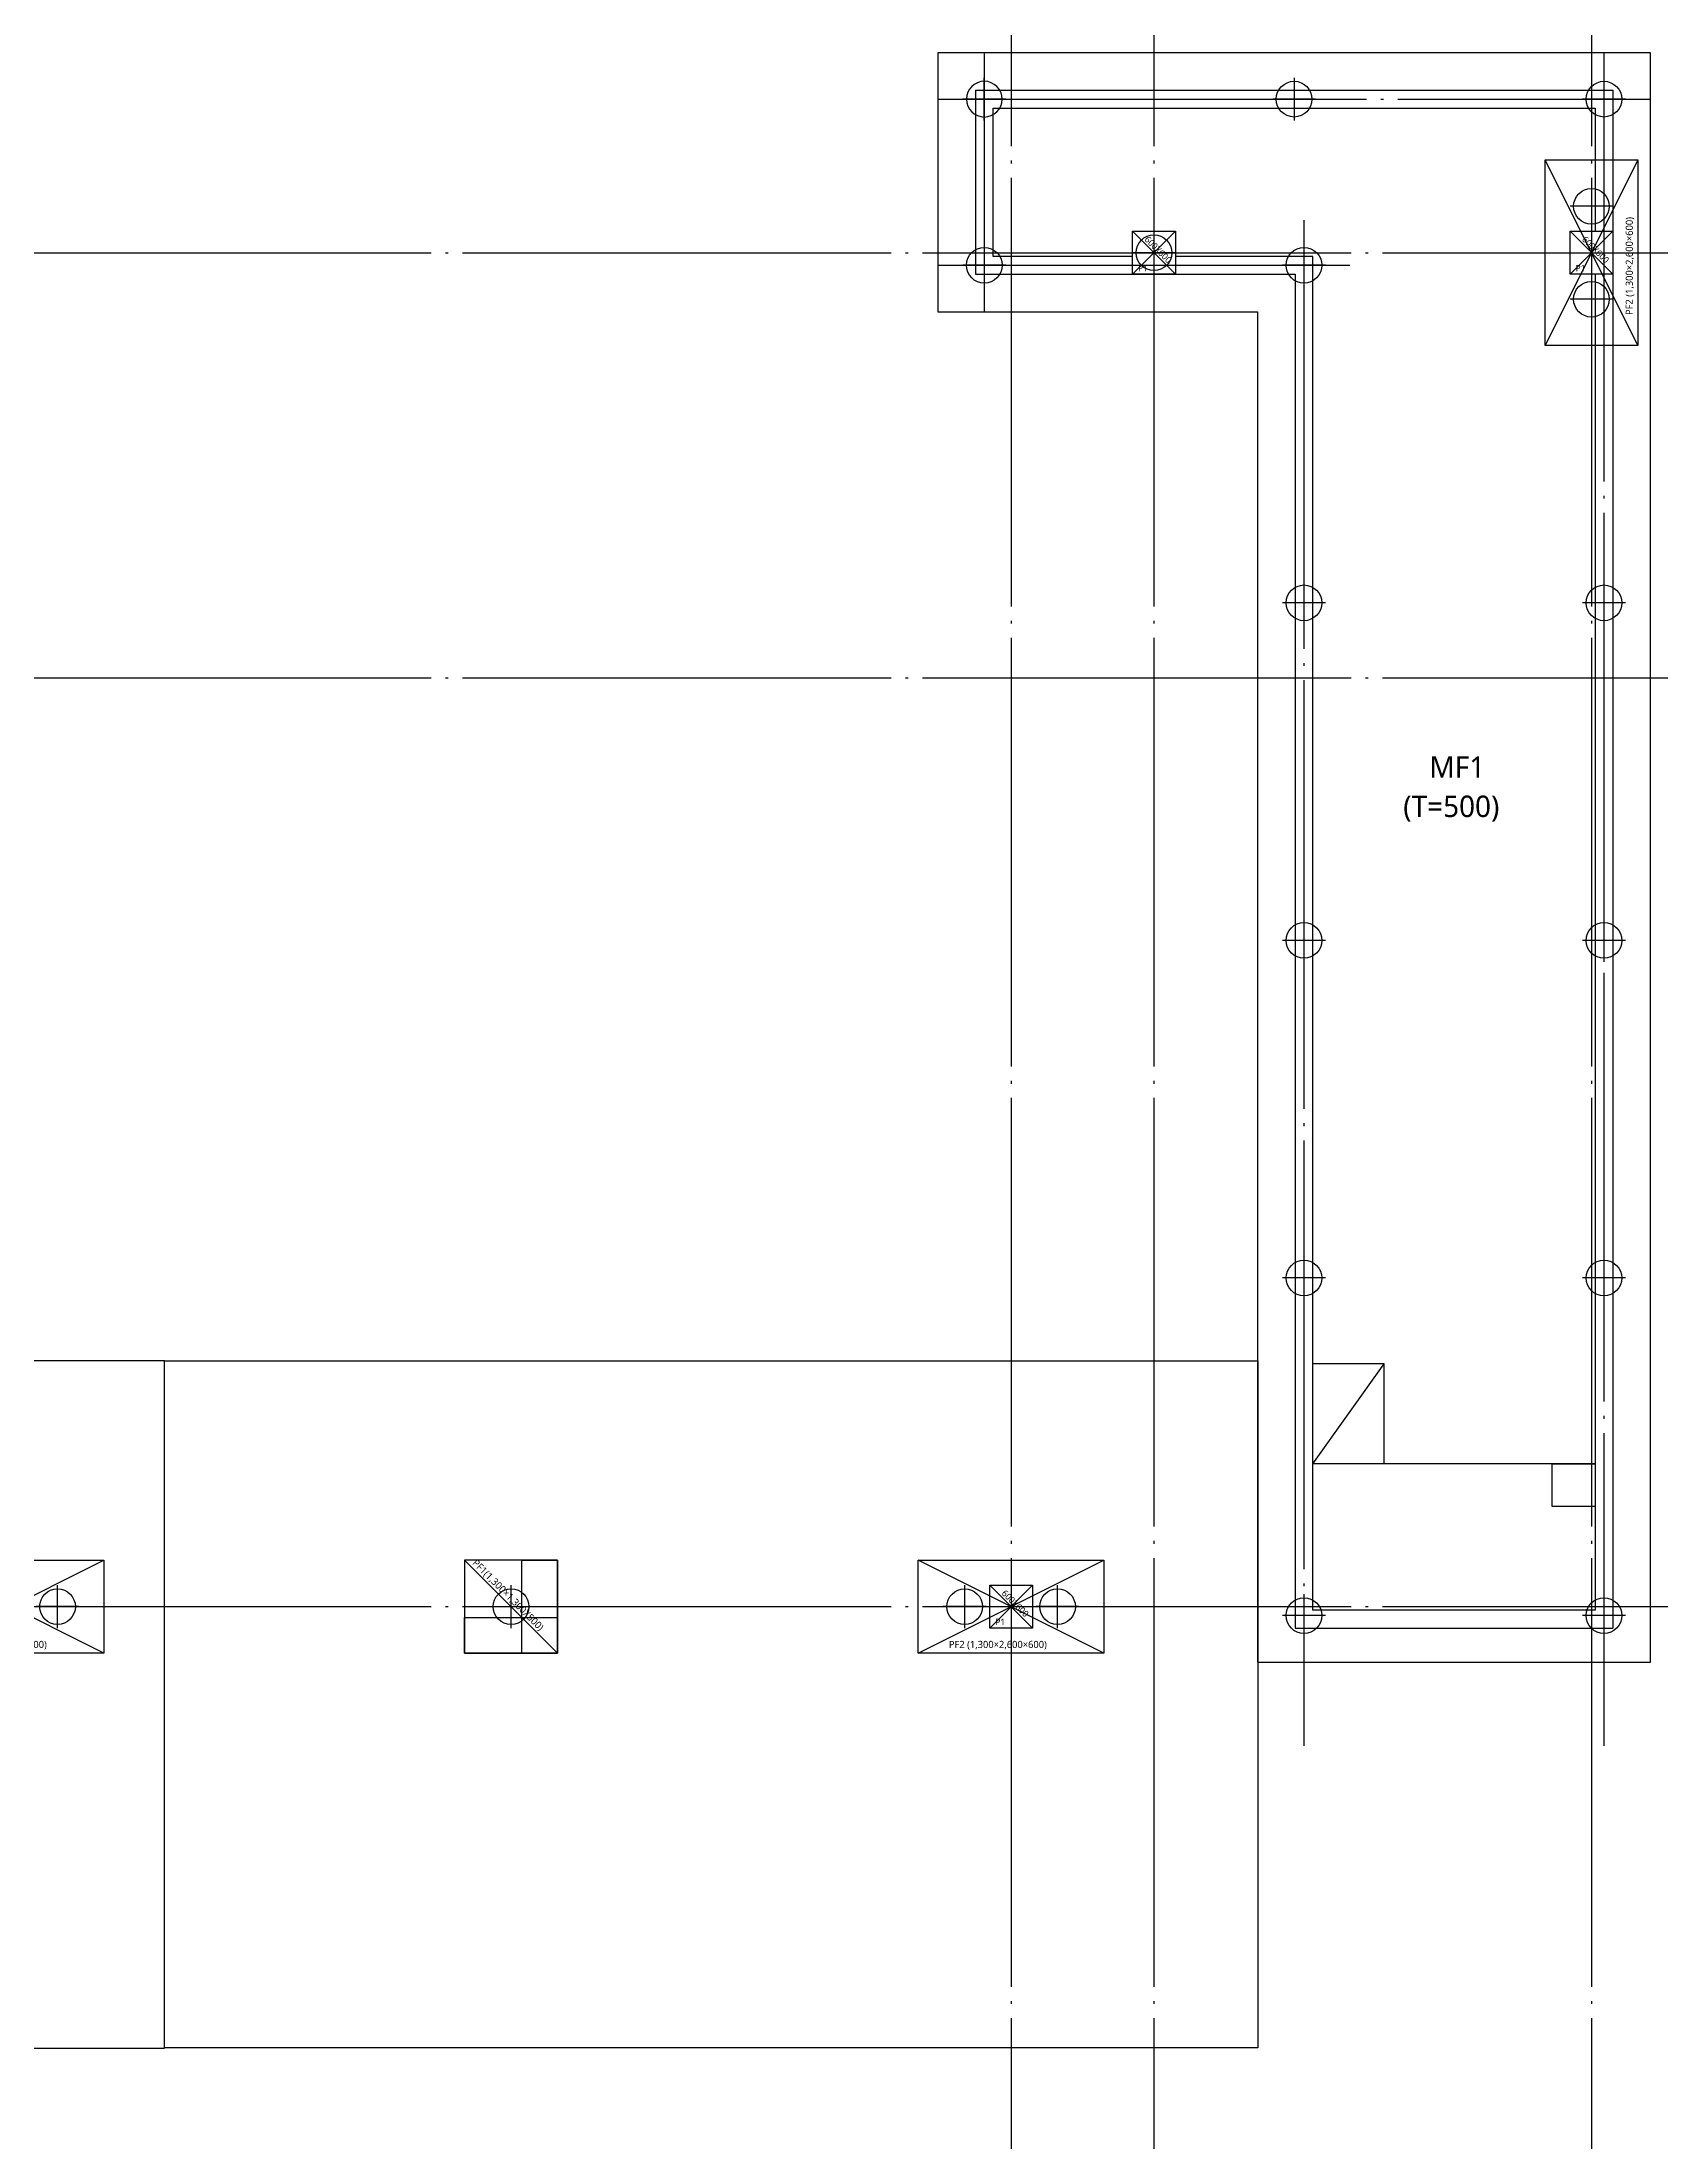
# Model space of a CAD drawing. Header units: millimetres. Extents: x -734060 to 504600, y -7739 to 118800.
# Drawn here: x -426667 to -404016, y 35407 to 64800 of the extents above; entities that cross this region are included whole.
import ezdxf
from ezdxf.enums import TextEntityAlignment as Align
from ezdxf.lldxf.tags import DXFTag

# ---------------------------------------------------------------- set-up
doc = ezdxf.new("R2010")
doc.units = ezdxf.units.MM
doc.header["$LTSCALE"] = 200
doc.linetypes.add('CEN-GAUN', pattern=[32.2, 30, -1, 0.2, -1])
doc.linetypes.add('H3', pattern=[3, 2, -1])
doc.layers.get('DEFPOINTS').update_dxf_attribs({"color": 137})
for name, color, linetype in [('0-PIPE', 7, 'Continuous'), ('0-기초', 4, 'H3'), ('CEN', 1, 'CEN-GAUN'), ('CEN2', 1, 'CEN-GAUN'), ('ELE-6', 6, 'Continuous'), ('HAT-INS', 250, 'Continuous'), ('S-COL', 2, 'Continuous'), ('Slab Line', 7, 'Continuous')]:
    doc.layers.add(name, color=color, linetype=linetype)
doc.styles.add('스타일1', font='malgun.ttf')
doc.styles.add('울릉도L', font='malgun.ttf')
tags = doc.linetypes.add('DH-HID2', pattern=[1.2, 0.8, -0.4]).pattern_tags.tags
tags[6:7] = [DXFTag(74, 4), DXFTag(75, 0), DXFTag(340, '0'), DXFTag(46, 1.0), DXFTag(50, 0.0), DXFTag(44, 0.0), DXFTag(45, 0.0)]
tags[4:5] = [DXFTag(74, 4), DXFTag(75, 0), DXFTag(340, '0'), DXFTag(46, 1.0), DXFTag(50, 0.0), DXFTag(44, 0.0), DXFTag(45, 0.0)]

# ---------------------------------------------------------------- blocks, each defined once
blk = doc.blocks.new('X-CEN')
at = {"layer": 'CEN'}
for p, q in [((50000, 9200), (50000, -53000)), ((52000, 9200), (52000, -53000)), ((58125, 9200), (58125, -53000)), ((-9200, -24050), (62000, -24050)), ((-9200, -30000), (76000, -30000)), ((-9200, -43000), (76000, -43000))]:
    blk.add_line(p, q, dxfattribs=at)
blk = doc.blocks.new('SS-P1')
at = {"layer": 'DEFPOINTS'}
for p, q in [((-300, 300), (300, -300)), ((-300, -300), (300, 300))]:
    blk.add_line(p, q, dxfattribs=at)
at = {"layer": 'S-COL'}
blk.add_lwpolyline([(-300, 300), (300, 300), (300, -300), (-300, -300)], close=True, dxfattribs=at)
at = {"layer": 'DEFPOINTS', "style": '스타일1'}
blk.add_text('600X600', height=90, rotation=315, dxfattribs=at).set_placement((58, 44), align=Align.MIDDLE_CENTER)
blk.add_text('P1', height=90, dxfattribs=at).set_placement((-153, -214), align=Align.MIDDLE_CENTER)
blk = doc.blocks.new('X-S-PD')
at = {"layer": 'S-COL'}
for p in [(52000, -24050), (58125, -24050), (50000, -43000)]:
    blk.add_blockref('SS-P1', p, dxfattribs=at)
blk = doc.blocks.new('파일')
at = {"layer": '0-PIPE', "color": 7, "linetype": 'Continuous'}
for p, q in [((0, -300), (0, 300)), ((-300, 0), (300, 0))]:
    blk.add_line(p, q, dxfattribs=at)
at = {"layer": '0-PIPE', "color": 3, "linetype": 'Continuous'}
blk.add_circle((0, 0), 250, dxfattribs=at)
blk = doc.blocks.new('SS-PF2')
at = {"layer": '0-기초', "color": 4, "linetype": 'DH-HID2', "ltscale": 2}
blk.add_lwpolyline([(650, -1300), (-650, -1300), (-650, 1300), (650, 1300)], close=True, dxfattribs=at)
at = {"layer": 'DEFPOINTS'}
for p, q in [((-650, 1300), (650, -1300)), ((-650, -1300), (650, 1300))]:
    blk.add_line(p, q, dxfattribs=at)
at = {"layer": '0-기초'}
for p in [(0, 650), (0, -650)]:
    blk.add_blockref('파일', p, dxfattribs=at)
at = {"layer": 'DEFPOINTS', "style": '울릉도L'}
blk.add_text('PF2 (1,300×2,600×600)', height=100, rotation=270, dxfattribs=at).set_placement((-529, 871), align=Align.MIDDLE_LEFT)
blk = doc.blocks.new('SS-PF1')
at = {"layer": '0-기초', "color": 4, "linetype": 'DH-HID2', "ltscale": 2}
blk.add_lwpolyline([(-650, 650), (-650, -650), (650, -650), (650, 650)], close=True, dxfattribs=at)
at = {"layer": 'DEFPOINTS'}
blk.add_line((-650, 650), (650, -650), dxfattribs=at)
for points in [[(650, 650), (650, -650), (150, -650), (150, 650), (650, 650)], [(650, -650), (-650, -650), (-650, -150), (650, -150), (650, -650)]]:
    blk.add_lwpolyline(points, dxfattribs=at)
at = {"layer": '0-기초'}
blk.add_blockref('파일', (0, 0), dxfattribs=at)
at = {"layer": 'DEFPOINTS', "style": '울릉도L'}
blk.add_text('PF1(1,300×1,300X500)', height=100, rotation=315, dxfattribs=at).set_placement((-514, 637), align=Align.MIDDLE_LEFT)
blk = doc.blocks.new('X-B1F-FD')
at = {"layer": '0-기초', "color": 4, "linetype": 'DH-HID2', "ltscale": 3}
blk.add_lwpolyline([(53450, -43775), (58950, -43775), (58950, -21250), (48975, -21250), (48975, -24875), (53450, -24875)], close=True, dxfattribs=at)
at = {"layer": '0-기초', "xscale": -1}
blk.add_blockref('파일', (49625, -21900), dxfattribs=at)
at = {"layer": '0-기초', "rotation": 180}
for p in [(53962, -21900), (58300, -21900), (52000, -24050), (49625, -24225), (54100, -24225), (54100, -28950), (58300, -28950), (54100, -33675), (58300, -33675), (54100, -38400), (58300, -38400), (54100, -43125), (58300, -43125)]:
    blk.add_blockref('파일', p, dxfattribs=at)
at = {"layer": 'S-COL'}
for p, rotation in [((58125, -24050), 180), ((36000, -43000), 90), ((50000, -43000), 90)]:
    blk.add_blockref('SS-PF2', p, dxfattribs=dict(at, rotation=rotation))
blk.add_blockref('SS-PF1', (43000, -43000), dxfattribs=at)
at = {"layer": 'DEFPOINTS', "style": '울릉도L'}
blk.add_text('MF1', height=300, dxfattribs=at).set_placement((56247, -31249), align=Align.MIDDLE_CENTER)
blk.add_text('(T=500)', height=300, dxfattribs=at).set_placement((55490, -31948))
blk = doc.blocks.new('X-RC-B1F')
at = {"layer": 'ELE-6'}
for p, q in [((55225, -39600), (54225, -39600)), ((54225, -41000), (55225, -39600)), ((55225, -41000), (55225, -39600)), ((58175, -41000), (54225, -41000))]:
    blk.add_line(p, q, dxfattribs=at)
at = {"layer": 'S-COL'}
for p, q in [((49500, -21775), (58425, -21775)), ((49500, -21775), (49500, -24350)), ((58425, -21775), (58425, -43300)), ((54225, -43050), (54225, -24100)), ((49500, -24350), (53975, -24350)), ((53975, -24350), (53975, -43300)), ((58175, -24350), (58175, -43050)), ((58175, -43050), (54225, -43050)), ((53975, -43300), (58425, -43300))]:
    blk.add_line(p, q, dxfattribs=at)
for points in [[(51700, -24100), (49750, -24100), (49750, -22025), (58175, -22025), (58175, -23750)], [(54225, -24100), (52300, -24100)]]:
    blk.add_lwpolyline(points, dxfattribs=at)

msp = doc.modelspace()

# ---------------------------------------------------------------- linework, layer by layer
at = {"layer": 'CEN2'}
for p, q in [((-413475, 64650), (-413475, 61025)), ((-404800, 64650), (-404800, 40950)), ((-414125, 64000), (-404150, 64000)), ((-409000, 62306.203), (-409000, 40950)), ((-414125, 61675), (-408356.843, 61675))]:
    msp.add_line(p, q, dxfattribs=at)
at = {"layer": 'DEFPOINTS'}
for points in [[(-400028.839, 81871.917), (-400028.839, 88654.54), (-466488.34, 88654.54), (-466488.34, 36721.926), (-424951.153, 36721.926), (-424951.153, 46339.077), (-460207.107, 46339.077), (-460207.107, 81871.917)], [(-424951.153, 46339.077), (-409645.077, 46339.077), (-409645.077, 36726.563), (-424951.153, 36726.563)]]:
    msp.add_lwpolyline(points, close=True, dxfattribs=at)
at = {"layer": 'Slab Line'}
msp.add_lwpolyline([(-404925, 44900), (-404925, 44300), (-405525, 44300), (-405525, 44900)], close=True, dxfattribs=at)

# ---------------------------------------------------------------- block references
msp.add_blockref('X-S-PD', (-463100, 85900))
at = {"layer": 'HAT-INS'}
msp.add_blockref('X-CEN', (-463100, 85900), dxfattribs=at)
at = {"layer": 'S-COL'}
for name in ['X-B1F-FD', 'X-RC-B1F']:
    msp.add_blockref(name, (-463100, 85900), dxfattribs=at)

doc.saveas('drawing.dxf')
